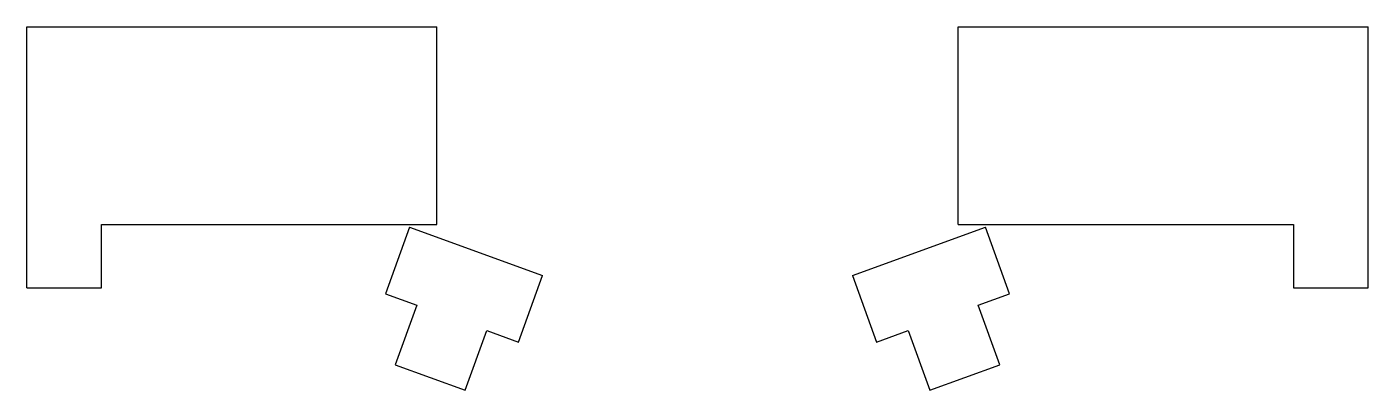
# Model space of a CAD drawing. Header units: millimetres. Extents: x 90 to 450, y -137 to -40.
import ezdxf

# ---------------------------------------------------------------- set-up
doc = ezdxf.new("R2010")
doc.units = ezdxf.units.MM

msp = doc.modelspace()

# ---------------------------------------------------------------- linework, layer by layer
for p, q in [((90, -109.5), (90, -39.5)), ((90, -39.5), (200, -39.5)), ((200, -92.5), (200, -39.5)), ((340, -39.5), (450, -39.5)), ((340, -92.5), (340, -39.5)), ((450, -109.5), (450, -39.5)), ((110, -109.5), (110, -92.5)), ((110, -92.5), (200, -92.5)), ((192.72, -93.24), (186.23, -111.1)), ((192.72, -93.24), (228.43, -106.24)), ((311.57, -106.24), (347.28, -93.24)), ((340, -92.5), (430, -92.5)), ((353.77, -111.1), (347.28, -93.24)), ((430, -92.5), (430, -109.5)), ((221.93, -124.1), (228.43, -106.24)), ((311.57, -106.24), (318.07, -124.1)), ((90, -109.5), (110, -109.5)), ((186.23, -111.1), (194.68, -114.18)), ((345.32, -114.18), (353.77, -111.1)), ((430, -109.5), (450, -109.5)), ((194.68, -114.18), (188.87, -130.15)), ((351.13, -130.15), (345.32, -114.18)), ((207.66, -136.99), (213.48, -121.02)), ((213.48, -121.02), (221.93, -124.1)), ((318.07, -124.1), (326.52, -121.02)), ((326.52, -121.02), (332.34, -136.99)), ((188.87, -130.15), (207.66, -136.99)), ((332.34, -136.99), (351.13, -130.15))]:
    msp.add_line(p, q)

doc.saveas('drawing.dxf')
